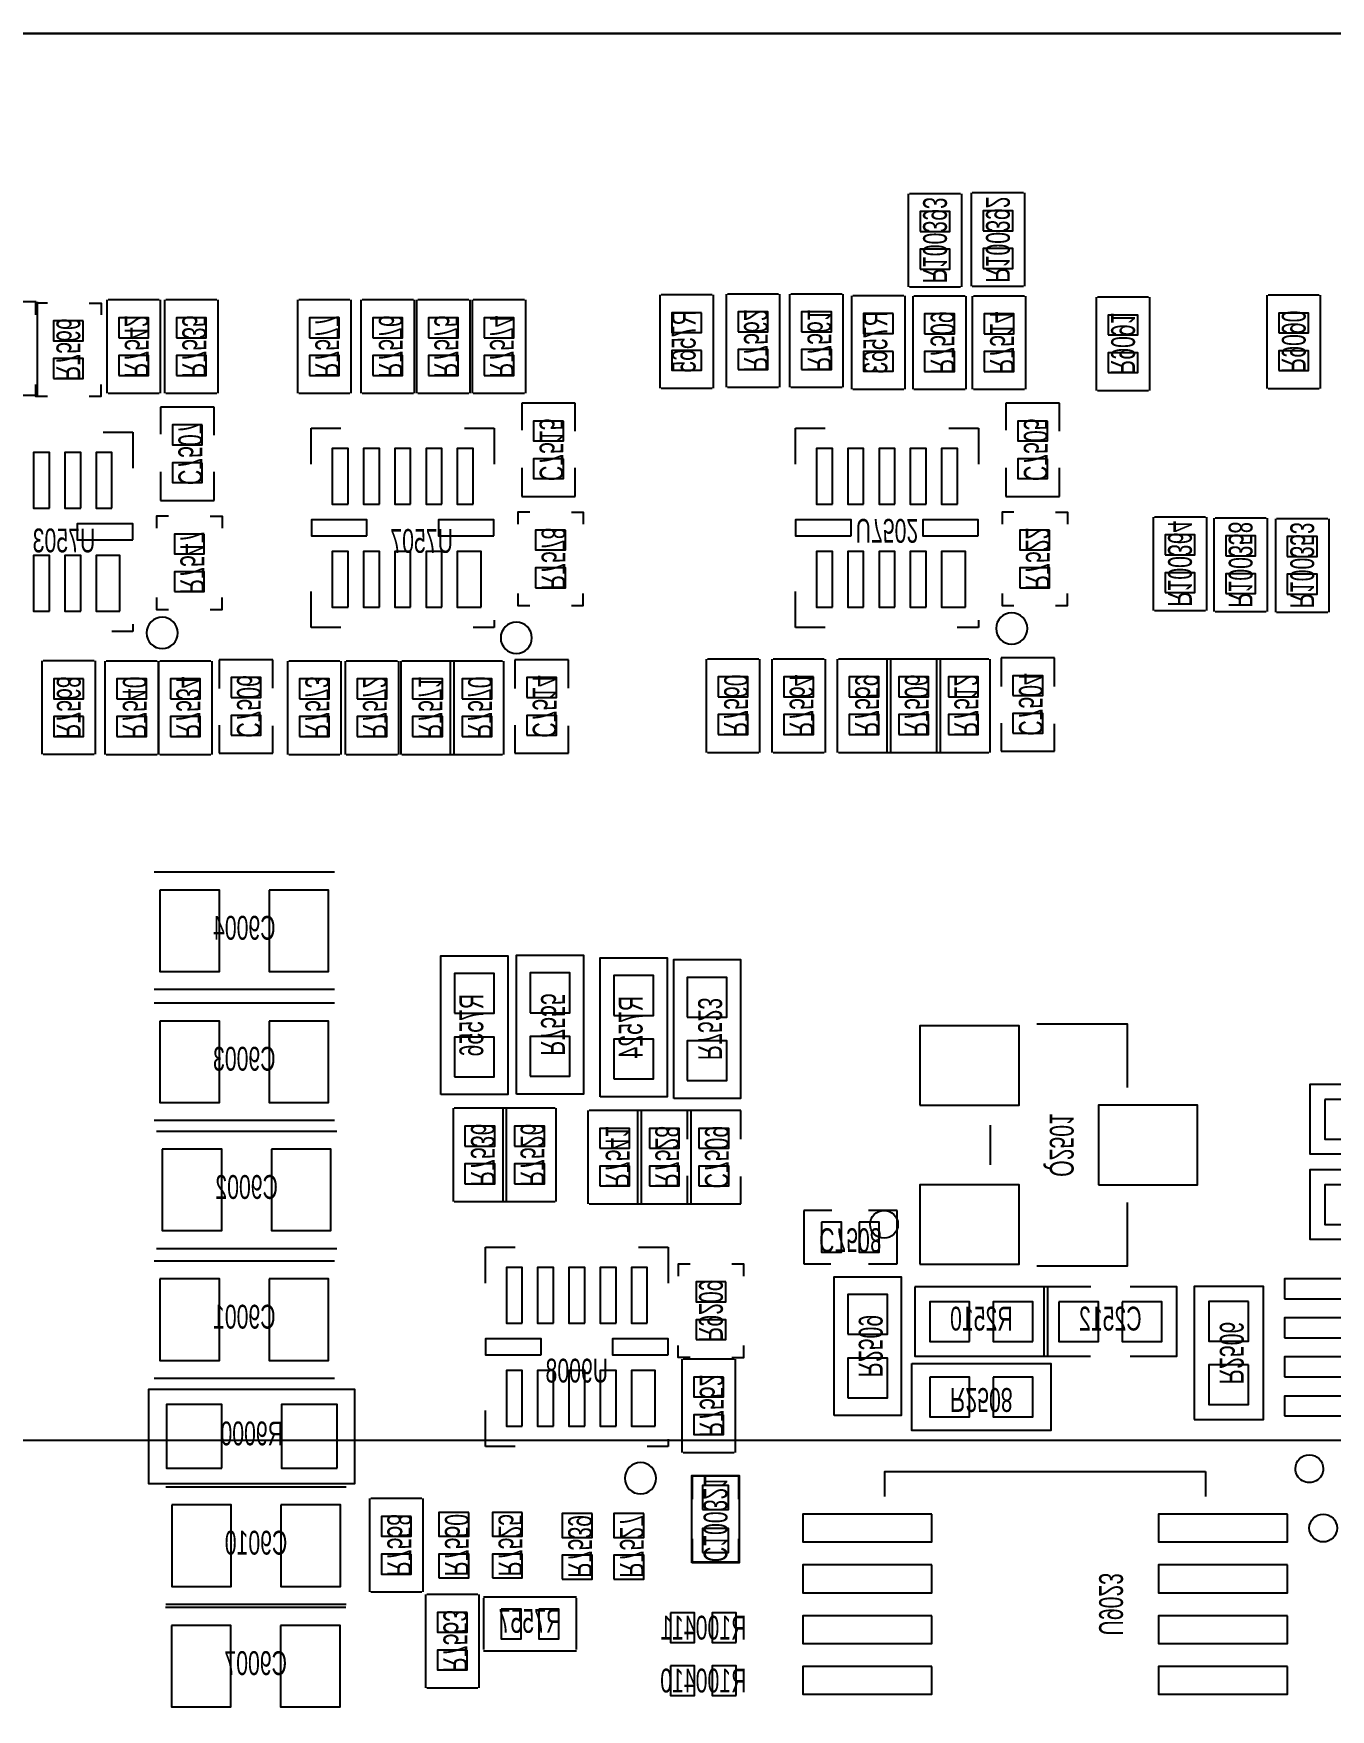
# Model space of a CAD drawing. Extents: x -3 to 113, y -19 to 74.
# Drawn here: x 23.48 to 40.08, y 48.09 to 69.54 of the extents above; entities that cross this region are included whole.
import ezdxf
from ezdxf.enums import TextEntityAlignment as Align

# ---------------------------------------------------------------- set-up
doc = ezdxf.new("R2010")
doc.units = 0
for name, color, linetype in [('BG_OUTLINE', 7, 'CONTINUOUS'), ('PG_ASSEMBLY_BOTTOM', 254, 'CONTINUOUS'), ('PG_SILKSCREEN_BOTTOM', 254, 'CONTINUOUS'), ('PIN_BOTTOM', 12, 'CONTINUOUS'), ('RD_ASSEMBLY_BOTTOM', 40, 'CONTINUOUS'), ('RD_SILKSCREEN_BOTTOM', 254, 'CONTINUOUS')]:
    doc.layers.add(name, color=color, linetype=linetype)

msp = doc.modelspace()

# ---------------------------------------------------------------- linework, layer by layer
at = {"layer": 'BG_OUTLINE'}
msp.add_lwpolyline([(-2.54, 28.507944), (-2.54, 67.507866, -0.414214), (-0.508, 69.539866), (110.555786, 69.539866, -0.414214), (112.587786, 67.507866), (112.587786, -11.684, -0.414214), (110.555786, -13.716), (-0.508, -13.716, -0.414214), (-2.54, -11.684), (-2.54, 28.507944)], format="xyb", dxfattribs=at)
msp.add_lwpolyline([(102.427786, 69.539866), (-0.508, 69.539866)], dxfattribs=at)
at = {"layer": 'PG_ASSEMBLY_BOTTOM'}
for points in [[(34.676842, 67.489578), (34.676842, 66.295778)], [(35.347148, 67.489578), (34.692336, 67.489578)], [(35.362642, 66.295778), (35.362642, 67.489578)], [(35.481768, 67.498468), (35.481768, 66.304668)], [(36.152074, 67.498468), (35.497262, 67.498468)], [(36.167568, 66.304668), (36.167568, 67.498468)], [(34.692336, 66.295778), (35.347148, 66.295778)], [(35.497262, 66.304668), (36.152074, 66.304668)], [(23.517606, 66.1035), (22.862794, 66.1035)], [(23.661624, 66.090038), (23.509224, 66.090038), (23.509224, 65.937638)], [(23.5331, 64.9097), (23.5331, 66.1035)], [(24.195024, 66.090038), (24.347424, 66.090038), (24.347424, 65.937638)], [(24.4221, 66.1289), (24.4221, 64.9351)], [(25.092406, 66.1289), (24.437594, 66.1289)], [(25.1079, 64.9351), (25.1079, 66.1289)], [(25.1587, 66.1289), (25.1587, 64.9351)], [(25.829006, 66.1289), (25.174194, 66.1289)], [(25.8445, 64.9351), (25.8445, 66.1289)], [(26.8605, 66.1289), (26.8605, 64.9351)], [(27.530806, 66.1289), (26.875994, 66.1289)], [(27.5463, 64.9351), (27.5463, 66.1289)], [(27.6733, 66.1289), (27.6733, 64.9351)], [(28.343606, 66.1289), (27.688794, 66.1289)], [(28.3591, 64.9351), (28.3591, 66.1289)], [(28.3845, 66.1289), (28.3845, 64.9351)], [(29.054806, 66.1289), (28.399994, 66.1289)], [(29.0703, 64.9351), (29.0703, 66.1289)], [(29.0957, 66.1289), (29.0957, 64.9351)], [(29.766006, 66.1289), (29.111194, 66.1289)], [(29.7815, 64.9351), (29.7815, 66.1289)], [(31.49854, 66.19494), (31.49854, 65.00114)], [(32.168846, 66.19494), (31.514034, 66.19494)], [(32.18434, 65.00114), (32.18434, 66.19494)], [(32.3469, 66.2051), (32.3469, 65.0113)], [(33.017206, 66.2051), (32.362394, 66.2051)], [(33.0327, 65.0113), (33.0327, 66.2051)], [(33.1597, 66.2051), (33.1597, 65.0113)], [(33.830006, 66.2051), (33.175194, 66.2051)], [(33.8455, 65.0113), (33.8455, 66.2051)], [(33.95218, 66.18224), (33.95218, 64.98844)], [(34.622486, 66.18224), (33.967674, 66.18224)], [(34.63798, 64.98844), (34.63798, 66.18224)], [(34.7345, 66.1797), (34.7345, 64.9859)], [(35.404806, 66.1797), (34.749994, 66.1797)], [(35.4203, 64.9859), (35.4203, 66.1797)], [(35.4965, 66.1797), (35.4965, 64.9859)], [(36.166806, 66.1797), (35.511994, 66.1797)], [(36.1823, 64.9859), (36.1823, 66.1797)], [(37.083746, 66.164968), (37.083746, 64.971168)], [(37.754052, 66.164968), (37.09924, 66.164968)], [(37.769546, 64.971168), (37.769546, 66.164968)], [(39.268146, 66.190368), (39.268146, 64.996568)], [(39.938452, 66.190368), (39.28364, 66.190368)], [(39.953946, 64.996568), (39.953946, 66.190368)], [(23.509224, 65.048638), (23.509224, 64.896238), (23.661624, 64.896238)], [(24.195024, 64.896238), (24.347424, 64.896238), (24.347424, 65.048638)], [(32.362394, 65.0113), (33.017206, 65.0113)], [(33.175194, 65.0113), (33.830006, 65.0113)], [(22.862794, 64.9097), (23.517606, 64.9097)], [(24.437594, 64.9351), (25.092406, 64.9351)], [(25.174194, 64.9351), (25.829006, 64.9351)], [(26.875994, 64.9351), (27.530806, 64.9351)], [(27.688794, 64.9351), (28.343606, 64.9351)], [(28.399994, 64.9351), (29.054806, 64.9351)], [(29.111194, 64.9351), (29.766006, 64.9351)], [(30.4165, 64.8081), (29.7307, 64.8081)], [(29.7307, 64.8081), (29.7307, 64.460628)], [(30.4165, 64.44996), (30.4165, 64.8081)], [(31.514034, 65.00114), (32.168846, 65.00114)], [(33.967674, 64.98844), (34.622486, 64.98844)], [(34.749994, 64.9859), (35.404806, 64.9859)], [(35.511994, 64.9859), (36.166806, 64.9859)], [(36.6141, 64.8081), (35.9283, 64.8081)], [(35.9283, 64.8081), (35.9283, 64.460628)], [(36.6141, 64.44996), (36.6141, 64.8081)], [(37.09924, 64.971168), (37.754052, 64.971168)], [(39.28364, 64.996568), (39.938452, 64.996568)], [(25.7937, 64.7573), (25.1079, 64.7573)], [(25.1079, 64.7573), (25.1079, 64.409828)], [(25.7937, 64.39916), (25.7937, 64.7573)], [(29.7307, 63.979552), (29.7307, 63.6143)], [(30.4165, 63.6143), (30.4165, 63.980822)], [(35.9283, 63.979552), (35.9283, 63.6143)], [(36.6141, 63.6143), (36.6141, 63.980822)], [(25.1079, 63.928752), (25.1079, 63.5635)], [(25.7937, 63.5635), (25.7937, 63.930022)], [(25.1079, 63.5635), (25.7937, 63.5635)], [(29.7307, 63.6143), (30.4165, 63.6143)], [(35.9283, 63.6143), (36.6141, 63.6143)], [(25.2095, 63.3603), (25.0571, 63.3603), (25.0571, 63.2079)], [(25.7429, 63.3603), (25.8953, 63.3603), (25.8953, 63.2079)], [(29.8323, 63.4111), (29.6799, 63.4111), (29.6799, 63.2587)], [(30.3657, 63.4111), (30.5181, 63.4111), (30.5181, 63.2587)], [(36.0299, 63.4111), (35.8775, 63.4111), (35.8775, 63.2587)], [(36.5633, 63.4111), (36.7157, 63.4111), (36.7157, 63.2587)], [(37.811964, 63.34887), (37.811964, 62.15507)], [(38.48227, 63.34887), (37.827458, 63.34887)], [(38.497764, 62.15507), (38.497764, 63.34887)], [(38.587934, 63.336424), (38.587934, 62.142624)], [(39.25824, 63.336424), (38.603428, 63.336424)], [(39.273734, 62.142624), (39.273734, 63.336424)], [(39.376604, 63.328042), (39.376604, 62.134242)], [(40.04691, 63.328042), (39.392098, 63.328042)], [(40.062404, 62.134242), (40.062404, 63.328042)], [(25.0571, 62.3189), (25.0571, 62.1665), (25.2095, 62.1665)], [(25.7429, 62.1665), (25.8953, 62.1665), (25.8953, 62.3189)], [(29.6799, 62.3697), (29.6799, 62.2173), (29.8323, 62.2173)], [(30.3657, 62.2173), (30.5181, 62.2173), (30.5181, 62.3697)], [(35.8775, 62.3697), (35.8775, 62.2173), (36.0299, 62.2173)], [(36.5633, 62.2173), (36.7157, 62.2173), (36.7157, 62.3697)], [(37.827458, 62.15507), (38.48227, 62.15507)], [(38.603428, 62.142624), (39.25824, 62.142624)], [(39.392098, 62.134242), (40.04691, 62.134242)], [(23.59025, 61.507624), (23.59025, 60.313824)], [(24.260556, 61.507624), (23.605744, 61.507624)], [(24.27605, 60.313824), (24.27605, 61.507624)], [(24.3967, 61.5061), (24.3967, 60.3123)], [(25.067006, 61.5061), (24.412194, 61.5061)], [(25.0825, 60.3123), (25.0825, 61.5061)], [(25.0825, 61.5061), (25.0825, 60.3123)], [(25.752806, 61.5061), (25.097994, 61.5061)], [(25.7683, 60.3123), (25.7683, 61.5061)], [(26.543508, 61.52261), (25.857708, 61.52261)], [(25.857708, 61.52261), (25.857708, 61.156088)], [(26.543508, 61.157358), (26.543508, 61.52261)], [(26.7335, 61.5061), (26.7335, 60.3123)], [(27.403806, 61.5061), (26.748994, 61.5061)], [(27.4193, 60.3123), (27.4193, 61.5061)], [(27.4701, 61.5061), (27.4701, 60.3123)], [(28.140406, 61.5061), (27.485594, 61.5061)], [(28.1559, 60.3123), (28.1559, 61.5061)], [(28.1813, 61.5061), (28.1813, 60.3123)], [(28.851606, 61.5061), (28.196794, 61.5061)], [(28.8163, 61.5061), (28.8163, 60.3123)], [(29.486606, 61.5061), (28.831794, 61.5061)], [(28.8671, 60.3123), (28.8671, 61.5061)], [(29.5021, 60.3123), (29.5021, 61.5061)], [(30.328108, 61.52261), (29.642308, 61.52261)], [(29.642308, 61.52261), (29.642308, 61.156088)], [(30.328108, 61.157358), (30.328108, 61.52261)], [(32.0929, 61.5315), (32.0929, 60.3377)], [(32.763206, 61.5315), (32.108394, 61.5315)], [(32.7787, 60.3377), (32.7787, 61.5315)], [(32.9311, 61.5315), (32.9311, 60.3377)], [(33.601406, 61.5315), (32.946594, 61.5315)], [(33.6169, 60.3377), (33.6169, 61.5315)], [(33.7693, 61.5315), (33.7693, 60.3377)], [(34.439606, 61.5315), (33.784794, 61.5315)], [(34.4043, 61.5315), (34.4043, 60.3377)], [(35.074606, 61.5315), (34.419794, 61.5315)], [(34.4551, 60.3377), (34.4551, 61.5315)], [(35.0393, 61.5315), (35.0393, 60.3377)], [(35.709606, 61.5315), (35.054794, 61.5315)], [(35.0901, 60.3377), (35.0901, 61.5315)], [(35.7251, 60.3377), (35.7251, 61.5315)], [(36.551108, 61.54801), (35.865308, 61.54801)], [(35.865308, 61.54801), (35.865308, 61.181488)], [(36.551108, 61.182758), (36.551108, 61.54801)], [(25.857708, 60.68695), (25.857708, 60.32881)], [(26.543508, 60.32881), (26.543508, 60.676282)], [(29.642308, 60.68695), (29.642308, 60.32881)], [(30.328108, 60.32881), (30.328108, 60.676282)], [(35.865308, 60.71235), (35.865308, 60.35421)], [(36.551108, 60.35421), (36.551108, 60.701682)], [(23.605744, 60.313824), (24.260556, 60.313824)], [(24.412194, 60.3123), (25.067006, 60.3123)], [(25.097994, 60.3123), (25.752806, 60.3123)], [(25.857708, 60.32881), (26.543508, 60.32881)], [(26.748994, 60.3123), (27.403806, 60.3123)], [(27.485594, 60.3123), (28.140406, 60.3123)], [(28.196794, 60.3123), (28.851606, 60.3123)], [(28.831794, 60.3123), (29.486606, 60.3123)], [(29.642308, 60.32881), (30.328108, 60.32881)], [(32.108394, 60.3377), (32.763206, 60.3377)], [(32.946594, 60.3377), (33.601406, 60.3377)], [(33.784794, 60.3377), (34.439606, 60.3377)], [(34.419794, 60.3377), (35.074606, 60.3377)], [(35.054794, 60.3377), (35.709606, 60.3377)], [(35.865308, 60.35421), (36.551108, 60.35421)], [(25.026366, 58.80735), (27.333702, 58.80735)], [(28.696158, 55.956708), (28.696158, 57.734708), (29.551122, 57.734708), (29.551122, 55.956708), (28.696158, 55.956708)], [(29.664914, 55.96382), (29.664914, 57.74182), (30.519878, 57.74182), (30.519878, 55.96382), (29.664914, 55.96382)], [(30.735524, 55.929784), (30.735524, 57.707784), (31.590488, 57.707784), (31.590488, 55.929784), (30.735524, 55.929784)], [(31.675832, 55.90794), (31.675832, 57.68594), (32.530796, 57.68594), (32.530796, 55.90794), (31.675832, 55.90794)], [(27.333702, 57.300114), (25.026366, 57.300114)], [(25.026366, 57.13095), (27.333702, 57.13095)], [(41.520872, 55.196994), (41.520872, 56.085994), (39.819072, 56.085994), (39.819072, 55.196994), (41.520872, 55.196994)], [(27.333702, 55.623714), (25.026366, 55.623714)], [(28.852114, 55.78094), (28.852114, 54.58714)], [(29.52242, 55.78094), (28.867608, 55.78094)], [(29.487114, 55.78094), (29.487114, 54.58714)], [(30.15742, 55.78094), (29.502608, 55.78094)], [(29.537914, 54.58714), (29.537914, 55.78094)], [(30.172914, 54.58714), (30.172914, 55.78094)], [(30.577028, 55.752492), (30.577028, 54.558692)], [(31.247334, 55.752492), (30.592522, 55.752492)], [(31.212028, 55.752492), (31.212028, 54.558692)], [(31.882334, 55.752492), (31.227522, 55.752492)], [(31.262828, 54.558692), (31.262828, 55.752492)], [(32.532828, 55.752492), (31.847028, 55.752492)], [(31.847028, 55.752492), (31.847028, 55.38597)], [(31.897828, 54.558692), (31.897828, 55.752492)], [(32.532828, 55.38724), (32.532828, 55.752492)], [(25.056338, 55.489348), (27.363674, 55.489348)], [(40.415972, 54.993794), (39.819072, 54.993794), (39.819072, 54.104794), (40.415972, 54.104794)], [(31.847028, 54.916832), (31.847028, 54.558692)], [(32.532828, 54.558692), (32.532828, 54.906164)], [(28.867608, 54.58714), (29.52242, 54.58714)], [(29.502608, 54.58714), (30.15742, 54.58714)], [(30.592522, 54.558692), (31.247334, 54.558692)], [(31.227522, 54.558692), (31.882334, 54.558692)], [(31.847028, 54.558692), (32.532828, 54.558692)], [(33.339786, 54.47411), (33.339786, 53.78831)], [(33.697926, 54.47411), (33.339786, 54.47411)], [(34.533586, 54.47411), (34.167064, 54.47411)], [(34.533586, 53.78831), (34.533586, 54.47411)], [(27.363674, 53.982112), (25.056338, 53.982112)], [(25.026366, 53.82895), (27.333702, 53.82895)], [(31.885382, 53.786278), (31.732982, 53.786278), (31.732982, 53.633878)], [(32.571182, 53.633878), (32.571182, 53.786278), (32.418782, 53.786278)], [(33.339786, 53.78831), (33.687258, 53.78831)], [(34.168334, 53.78831), (34.533586, 53.78831)], [(33.7312, 51.847242), (33.7312, 53.625242), (34.586164, 53.625242), (34.586164, 51.847242), (33.7312, 51.847242)], [(34.761932, 53.495194), (34.761932, 52.606194), (36.463732, 52.606194), (36.463732, 53.495194), (34.761932, 53.495194)], [(37.013642, 53.495194), (36.412932, 53.495194), (36.412932, 52.606194), (37.009832, 52.606194)], [(37.517832, 52.606194), (38.114732, 52.606194), (38.114732, 53.495194), (37.517832, 53.495194)], [(38.334696, 51.797712), (39.223696, 51.797712), (39.223696, 53.499512), (38.334696, 53.499512), (38.334696, 51.797712)], [(31.885382, 52.592478), (31.732982, 52.592478), (31.732982, 52.744878)], [(31.78048, 52.569618), (31.78048, 51.375818)], [(32.450786, 52.569618), (31.795974, 52.569618)], [(32.418782, 52.592478), (32.571182, 52.592478), (32.571182, 52.744878)], [(32.46628, 51.375818), (32.46628, 52.569618)], [(34.723832, 52.512976), (36.501832, 52.512976), (36.501832, 51.658012), (34.723832, 51.658012), (34.723832, 52.512976)], [(27.252676, 52.183284), (24.954484, 52.183284), (24.954484, 50.978816), (27.596084, 50.978816), (27.596084, 52.183284), (27.252676, 52.183284)], [(27.333702, 52.321714), (25.026366, 52.321714)], [(31.795974, 51.375818), (32.450786, 51.375818)], [(25.176734, 50.93589), (27.48407, 50.93589)], [(27.78252, 50.78476), (27.78252, 49.59096)], [(28.452826, 50.78476), (27.798014, 50.78476)], [(28.46832, 49.59096), (28.46832, 50.78476)], [(27.798014, 49.59096), (28.452826, 49.59096)], [(25.172162, 49.39411), (27.479498, 49.39411)], [(27.48407, 49.428654), (25.176734, 49.428654)], [(28.499816, 49.556162), (28.499816, 48.362362)], [(29.170122, 49.556162), (28.51531, 49.556162)], [(29.185616, 48.362362), (29.185616, 49.556162)], [(30.433264, 49.523904), (29.239464, 49.523904)], [(29.239464, 49.50841), (29.239464, 48.853598)], [(30.433264, 48.853598), (30.433264, 49.50841)], [(29.239464, 48.838104), (30.433264, 48.838104)], [(28.51531, 48.362362), (29.170122, 48.362362)]]:
    msp.add_lwpolyline(points, dxfattribs=at)
msp.add_lwpolyline([(31.905956, 49.96434), (31.905956, 51.08194), (32.515556, 51.08194), (32.515556, 49.96434)], close=True, dxfattribs=at)
at = {"layer": 'PG_SILKSCREEN_BOTTOM'}
for points in [[(24.374348, 64.434974), (24.754332, 64.434974)], [(24.754332, 64.434974), (24.754332, 63.97498)], [(27.037284, 64.485774), (27.417268, 64.485774)], [(27.037284, 64.02578), (27.037284, 64.485774)], [(28.997148, 64.485774), (29.377132, 64.485774)], [(29.377132, 64.485774), (29.377132, 64.02578)], [(33.234884, 64.485774), (33.614868, 64.485774)], [(33.234884, 64.02578), (33.234884, 64.485774)], [(35.194748, 64.485774), (35.574732, 64.485774)], [(35.574732, 64.485774), (35.574732, 64.02578)], [(27.037284, 61.937646), (27.037284, 62.39764)], [(33.234884, 61.937646), (33.234884, 62.39764)], [(29.377132, 62.030356), (29.377132, 61.937646)], [(35.574732, 62.030356), (35.574732, 61.937646)], [(24.754332, 61.886846), (24.48433, 61.886846)], [(24.754332, 61.979556), (24.754332, 61.886846)], [(27.417268, 61.937646), (27.037284, 61.937646)], [(29.377132, 61.937646), (29.10713, 61.937646)], [(33.614868, 61.937646), (33.234884, 61.937646)], [(35.574732, 61.937646), (35.30473, 61.937646)], [(36.324032, 56.861202), (37.478462, 56.861202), (37.478462, 56.047894)], [(35.728402, 55.057294), (35.728402, 55.565294)], [(37.478462, 54.574694), (37.478462, 53.761386), (36.324032, 53.761386)], [(29.26588, 54.001416), (29.645864, 54.001416)], [(29.26588, 53.541422), (29.26588, 54.001416)], [(31.225744, 54.001416), (31.605728, 54.001416)], [(31.605728, 54.001416), (31.605728, 53.541422)], [(29.26588, 51.453288), (29.26588, 51.913282)], [(19.097498, 41.984168), (19.097498, 51.53406), (105.127298, 51.53406), (105.127298, 27.96286), (105.076498, 27.96286)], [(31.605728, 51.545998), (31.605728, 51.453288)], [(29.645864, 51.453288), (29.26588, 51.453288)], [(31.605728, 51.453288), (31.335726, 51.453288)], [(32.51073, 50.77714), (32.51073, 51.07305), (31.910782, 51.07305), (31.910782, 50.77714)], [(34.379662, 50.813716), (34.379662, 51.132232), (38.47973, 51.132232)], [(38.47973, 51.132232), (38.47973, 50.813716)], [(31.910782, 50.26914), (31.910782, 49.97323), (32.51073, 49.97323)], [(32.51073, 49.97323), (32.51073, 50.26914)]]:
    msp.add_lwpolyline(points, dxfattribs=at)
for points in [[(25.329896, 61.866272, 1), (24.929592, 61.866272, 1), (25.329896, 61.866272)], [(36.201858, 61.923676, 1), (35.801554, 61.923676, 1), (36.201858, 61.923676)], [(29.86151, 61.803026, 1), (29.461206, 61.803026, 1), (29.86151, 61.803026)], [(34.546032, 54.295294, -1), (34.190432, 54.295294, -1), (34.546032, 54.295294)], [(39.988744, 51.167792, -1.000214), (39.633144, 51.167792, -0.999786), (39.988744, 51.167792)], [(31.45155, 51.044856, 1), (31.051246, 51.044856, 1), (31.45155, 51.044856)], [(40.165782, 50.407316, -1), (39.810182, 50.407316, -1), (40.165782, 50.407316)]]:
    msp.add_lwpolyline(points, format="xyb", dxfattribs=at)
at = {"layer": 'PIN_BOTTOM'}
for points in [[(34.829242, 67.006978), (35.210242, 67.006978), (35.210242, 67.260978), (34.829242, 67.260978)], [(35.634168, 67.015868), (36.015168, 67.015868), (36.015168, 67.269868), (35.634168, 67.269868)], [(34.829242, 66.524378), (35.210242, 66.524378), (35.210242, 66.778378), (34.829242, 66.778378)], [(35.634168, 66.533268), (36.015168, 66.533268), (36.015168, 66.787268), (35.634168, 66.787268)], [(24.5745, 65.6463), (24.9555, 65.6463), (24.9555, 65.9003), (24.5745, 65.9003)], [(25.3111, 65.6463), (25.6921, 65.6463), (25.6921, 65.9003), (25.3111, 65.9003)], [(27.0129, 65.6463), (27.3939, 65.6463), (27.3939, 65.9003), (27.0129, 65.9003)], [(27.8257, 65.6463), (28.2067, 65.6463), (28.2067, 65.9003), (27.8257, 65.9003)], [(28.5369, 65.6463), (28.9179, 65.6463), (28.9179, 65.9003), (28.5369, 65.9003)], [(29.2481, 65.6463), (29.6291, 65.6463), (29.6291, 65.9003), (29.2481, 65.9003)], [(32.03194, 65.96634), (31.65094, 65.96634), (31.65094, 65.71234), (32.03194, 65.71234)], [(32.4993, 65.7225), (32.8803, 65.7225), (32.8803, 65.9765), (32.4993, 65.9765)], [(33.3121, 65.7225), (33.6931, 65.7225), (33.6931, 65.9765), (33.3121, 65.9765)], [(34.48558, 65.95364), (34.10458, 65.95364), (34.10458, 65.69964), (34.48558, 65.69964)], [(34.8869, 65.6971), (35.2679, 65.6971), (35.2679, 65.9511), (34.8869, 65.9511)], [(35.6489, 65.6971), (36.0299, 65.6971), (36.0299, 65.9511), (35.6489, 65.9511)], [(37.236146, 65.682368), (37.617146, 65.682368), (37.617146, 65.936368), (37.236146, 65.936368)], [(39.420546, 65.707768), (39.801546, 65.707768), (39.801546, 65.961768), (39.420546, 65.961768)], [(24.118824, 65.861438), (23.737824, 65.861438), (23.737824, 65.607438), (24.118824, 65.607438)], [(32.03194, 65.48374), (31.65094, 65.48374), (31.65094, 65.22974), (32.03194, 65.22974)], [(32.4993, 65.2399), (32.8803, 65.2399), (32.8803, 65.4939), (32.4993, 65.4939)], [(33.3121, 65.2399), (33.6931, 65.2399), (33.6931, 65.4939), (33.3121, 65.4939)], [(34.48558, 65.47104), (34.10458, 65.47104), (34.10458, 65.21704), (34.48558, 65.21704)], [(34.8869, 65.2145), (35.2679, 65.2145), (35.2679, 65.4685), (34.8869, 65.4685)], [(35.6489, 65.2145), (36.0299, 65.2145), (36.0299, 65.4685), (35.6489, 65.4685)], [(37.236146, 65.199768), (37.617146, 65.199768), (37.617146, 65.453768), (37.236146, 65.453768)], [(39.420546, 65.225168), (39.801546, 65.225168), (39.801546, 65.479168), (39.420546, 65.479168)], [(23.737824, 65.124838), (24.118824, 65.124838), (24.118824, 65.378838), (23.737824, 65.378838)], [(24.5745, 65.1637), (24.9555, 65.1637), (24.9555, 65.4177), (24.5745, 65.4177)], [(25.3111, 65.1637), (25.6921, 65.1637), (25.6921, 65.4177), (25.3111, 65.4177)], [(27.0129, 65.1637), (27.3939, 65.1637), (27.3939, 65.4177), (27.0129, 65.4177)], [(27.8257, 65.1637), (28.2067, 65.1637), (28.2067, 65.4177), (27.8257, 65.4177)], [(28.5369, 65.1637), (28.9179, 65.1637), (28.9179, 65.4177), (28.5369, 65.4177)], [(29.2481, 65.1637), (29.6291, 65.1637), (29.6291, 65.4177), (29.2481, 65.4177)], [(30.2641, 64.5795), (29.8831, 64.5795), (29.8831, 64.3255), (30.2641, 64.3255)], [(36.4617, 64.5795), (36.0807, 64.5795), (36.0807, 64.3255), (36.4617, 64.3255)], [(25.6413, 64.5287), (25.2603, 64.5287), (25.2603, 64.2747), (25.6413, 64.2747)], [(23.686008, 63.46571), (23.686008, 64.17691), (23.482808, 64.17691), (23.482808, 63.46571)], [(24.086058, 63.46571), (24.086058, 64.17691), (23.882858, 64.17691), (23.882858, 63.46571)], [(24.486108, 63.46571), (24.486108, 64.17691), (24.282908, 64.17691), (24.282908, 63.46571)], [(27.508708, 63.51651), (27.508708, 64.22771), (27.305508, 64.22771), (27.305508, 63.51651)], [(27.908758, 63.51651), (27.908758, 64.22771), (27.705558, 64.22771), (27.705558, 63.51651)], [(28.308808, 63.51651), (28.308808, 64.22771), (28.105608, 64.22771), (28.105608, 63.51651)], [(28.708858, 63.51651), (28.708858, 64.22771), (28.505658, 64.22771), (28.505658, 63.51651)], [(29.108908, 63.51651), (29.108908, 64.22771), (28.905708, 64.22771), (28.905708, 63.51651)], [(33.706308, 63.51651), (33.706308, 64.22771), (33.503108, 64.22771), (33.503108, 63.51651)], [(34.106358, 63.51651), (34.106358, 64.22771), (33.903158, 64.22771), (33.903158, 63.51651)], [(34.506408, 63.51651), (34.506408, 64.22771), (34.303208, 64.22771), (34.303208, 63.51651)], [(34.906458, 63.51651), (34.906458, 64.22771), (34.703258, 64.22771), (34.703258, 63.51651)], [(35.306508, 63.51651), (35.306508, 64.22771), (35.103308, 64.22771), (35.103308, 63.51651)], [(25.6413, 64.0461), (25.2603, 64.0461), (25.2603, 63.7921), (25.6413, 63.7921)], [(30.2641, 64.0969), (29.8831, 64.0969), (29.8831, 63.8429), (30.2641, 63.8429)], [(36.4617, 64.0969), (36.0807, 64.0969), (36.0807, 63.8429), (36.4617, 63.8429)], [(27.750008, 63.11011), (27.750008, 63.31331), (27.038808, 63.31331), (27.038808, 63.11011)], [(29.375608, 63.11011), (29.375608, 63.31331), (28.664408, 63.31331), (28.664408, 63.11011)], [(33.947608, 63.11011), (33.947608, 63.31331), (33.236408, 63.31331), (33.236408, 63.11011)], [(35.573208, 63.11011), (35.573208, 63.31331), (34.862008, 63.31331), (34.862008, 63.11011)], [(24.752808, 63.05931), (24.752808, 63.26251), (24.041608, 63.26251), (24.041608, 63.05931)], [(25.6667, 63.1317), (25.2857, 63.1317), (25.2857, 62.8777), (25.6667, 62.8777)], [(30.2895, 63.1825), (29.9085, 63.1825), (29.9085, 62.9285), (30.2895, 62.9285)], [(36.4871, 63.1825), (36.1061, 63.1825), (36.1061, 62.9285), (36.4871, 62.9285)], [(37.964364, 62.86627), (38.345364, 62.86627), (38.345364, 63.12027), (37.964364, 63.12027)], [(38.740334, 62.853824), (39.121334, 62.853824), (39.121334, 63.107824), (38.740334, 63.107824)], [(39.529004, 62.845442), (39.910004, 62.845442), (39.910004, 63.099442), (39.529004, 63.099442)], [(27.508708, 62.19571), (27.508708, 62.90691), (27.305508, 62.90691), (27.305508, 62.19571)], [(27.908758, 62.19571), (27.908758, 62.90691), (27.705558, 62.90691), (27.705558, 62.19571)], [(28.308808, 62.19571), (28.308808, 62.90691), (28.105608, 62.90691), (28.105608, 62.19571)], [(28.708858, 62.19571), (28.708858, 62.90691), (28.505658, 62.90691), (28.505658, 62.19571)], [(29.210508, 62.19571), (29.210508, 62.90691), (28.905708, 62.90691), (28.905708, 62.19571)], [(33.706308, 62.19571), (33.706308, 62.90691), (33.503108, 62.90691), (33.503108, 62.19571)], [(34.106358, 62.19571), (34.106358, 62.90691), (33.903158, 62.90691), (33.903158, 62.19571)], [(34.506408, 62.19571), (34.506408, 62.90691), (34.303208, 62.90691), (34.303208, 62.19571)], [(34.906458, 62.19571), (34.906458, 62.90691), (34.703258, 62.90691), (34.703258, 62.19571)], [(35.408108, 62.19571), (35.408108, 62.90691), (35.103308, 62.90691), (35.103308, 62.19571)], [(23.686008, 62.14491), (23.686008, 62.85611), (23.482808, 62.85611), (23.482808, 62.14491)], [(24.086058, 62.14491), (24.086058, 62.85611), (23.882858, 62.85611), (23.882858, 62.14491)], [(24.587708, 62.14491), (24.587708, 62.85611), (24.282908, 62.85611), (24.282908, 62.14491)], [(25.2857, 62.3951), (25.6667, 62.3951), (25.6667, 62.6491), (25.2857, 62.6491)], [(29.9085, 62.4459), (30.2895, 62.4459), (30.2895, 62.6999), (29.9085, 62.6999)], [(36.1061, 62.4459), (36.4871, 62.4459), (36.4871, 62.6999), (36.1061, 62.6999)], [(37.964364, 62.38367), (38.345364, 62.38367), (38.345364, 62.63767), (37.964364, 62.63767)], [(38.740334, 62.371224), (39.121334, 62.371224), (39.121334, 62.625224), (38.740334, 62.625224)], [(39.529004, 62.362842), (39.910004, 62.362842), (39.910004, 62.616842), (39.529004, 62.616842)], [(24.12365, 61.279024), (23.74265, 61.279024), (23.74265, 61.025024), (24.12365, 61.025024)], [(24.5491, 61.0235), (24.9301, 61.0235), (24.9301, 61.2775), (24.5491, 61.2775)], [(25.2349, 61.0235), (25.6159, 61.0235), (25.6159, 61.2775), (25.2349, 61.2775)], [(26.010108, 61.04001), (26.391108, 61.04001), (26.391108, 61.29401), (26.010108, 61.29401)], [(26.8859, 61.0235), (27.2669, 61.0235), (27.2669, 61.2775), (26.8859, 61.2775)], [(27.6225, 61.0235), (28.0035, 61.0235), (28.0035, 61.2775), (27.6225, 61.2775)], [(28.3337, 61.0235), (28.7147, 61.0235), (28.7147, 61.2775), (28.3337, 61.2775)], [(28.9687, 61.0235), (29.3497, 61.0235), (29.3497, 61.2775), (28.9687, 61.2775)], [(29.794708, 61.04001), (30.175708, 61.04001), (30.175708, 61.29401), (29.794708, 61.29401)], [(32.2453, 61.0489), (32.6263, 61.0489), (32.6263, 61.3029), (32.2453, 61.3029)], [(33.4645, 61.3029), (33.0835, 61.3029), (33.0835, 61.0489), (33.4645, 61.0489)], [(33.9217, 61.0489), (34.3027, 61.0489), (34.3027, 61.3029), (33.9217, 61.3029)], [(34.5567, 61.0489), (34.9377, 61.0489), (34.9377, 61.3029), (34.5567, 61.3029)], [(35.1917, 61.0489), (35.5727, 61.0489), (35.5727, 61.3029), (35.1917, 61.3029)], [(36.017708, 61.06541), (36.398708, 61.06541), (36.398708, 61.31941), (36.017708, 61.31941)], [(24.12365, 60.796424), (23.74265, 60.796424), (23.74265, 60.542424), (24.12365, 60.542424)], [(24.5491, 60.5409), (24.9301, 60.5409), (24.9301, 60.7949), (24.5491, 60.7949)], [(25.2349, 60.5409), (25.6159, 60.5409), (25.6159, 60.7949), (25.2349, 60.7949)], [(26.010108, 60.55741), (26.391108, 60.55741), (26.391108, 60.81141), (26.010108, 60.81141)], [(26.8859, 60.5409), (27.2669, 60.5409), (27.2669, 60.7949), (26.8859, 60.7949)], [(27.6225, 60.5409), (28.0035, 60.5409), (28.0035, 60.7949), (27.6225, 60.7949)], [(28.3337, 60.5409), (28.7147, 60.5409), (28.7147, 60.7949), (28.3337, 60.7949)], [(28.9687, 60.5409), (29.3497, 60.5409), (29.3497, 60.7949), (28.9687, 60.7949)], [(29.794708, 60.55741), (30.175708, 60.55741), (30.175708, 60.81141), (29.794708, 60.81141)], [(32.2453, 60.5663), (32.6263, 60.5663), (32.6263, 60.8203), (32.2453, 60.8203)], [(33.4645, 60.8203), (33.0835, 60.8203), (33.0835, 60.5663), (33.4645, 60.5663)], [(33.9217, 60.5663), (34.3027, 60.5663), (34.3027, 60.8203), (33.9217, 60.8203)], [(34.5567, 60.5663), (34.9377, 60.5663), (34.9377, 60.8203), (34.5567, 60.8203)], [(35.1917, 60.5663), (35.5727, 60.5663), (35.5727, 60.8203), (35.1917, 60.8203)], [(36.017708, 60.58281), (36.398708, 60.58281), (36.398708, 60.83681), (36.017708, 60.83681)], [(25.100534, 58.574432), (25.100534, 57.533032), (25.862534, 57.533032), (25.862534, 58.574432)], [(26.497534, 58.574432), (26.497534, 57.533032), (27.259534, 57.533032), (27.259534, 58.574432)], [(28.86964, 56.998108), (29.37764, 56.998108), (29.37764, 57.506108), (28.86964, 57.506108)], [(29.838396, 57.00522), (30.346396, 57.00522), (30.346396, 57.51322), (29.838396, 57.51322)], [(30.909006, 56.971184), (31.417006, 56.971184), (31.417006, 57.479184), (30.909006, 57.479184)], [(31.849314, 56.94934), (32.357314, 56.94934), (32.357314, 57.45734), (31.849314, 57.45734)], [(25.100534, 56.898032), (25.100534, 55.856632), (25.862534, 55.856632), (25.862534, 56.898032)], [(26.497534, 56.898032), (26.497534, 55.856632), (27.259534, 55.856632), (27.259534, 56.898032)], [(28.86964, 56.185308), (29.37764, 56.185308), (29.37764, 56.693308), (28.86964, 56.693308)], [(29.838396, 56.19242), (30.346396, 56.19242), (30.346396, 56.70042), (29.838396, 56.70042)], [(30.909006, 56.158384), (31.417006, 56.158384), (31.417006, 56.666384), (30.909006, 56.666384)], [(31.849314, 56.13654), (32.357314, 56.13654), (32.357314, 56.64454), (31.849314, 56.64454)], [(34.825432, 55.819294), (36.095432, 55.819294), (36.095432, 56.835294), (34.825432, 56.835294)], [(37.111432, 54.803294), (38.381432, 54.803294), (38.381432, 55.819294), (37.111432, 55.819294)], [(40.009572, 55.895494), (40.009572, 55.387494), (40.517572, 55.387494), (40.517572, 55.895494)], [(29.004514, 55.29834), (29.385514, 55.29834), (29.385514, 55.55234), (29.004514, 55.55234)], [(29.639514, 55.29834), (30.020514, 55.29834), (30.020514, 55.55234), (29.639514, 55.55234)], [(30.729428, 55.269892), (31.110428, 55.269892), (31.110428, 55.523892), (30.729428, 55.523892)], [(31.364428, 55.269892), (31.745428, 55.269892), (31.745428, 55.523892), (31.364428, 55.523892)], [(31.999428, 55.269892), (32.380428, 55.269892), (32.380428, 55.523892), (31.999428, 55.523892)], [(25.130506, 55.25643), (25.130506, 54.21503), (25.892506, 54.21503), (25.892506, 55.25643)], [(26.527506, 55.25643), (26.527506, 54.21503), (27.289506, 54.21503), (27.289506, 55.25643)], [(29.004514, 54.81574), (29.385514, 54.81574), (29.385514, 55.06974), (29.004514, 55.06974)], [(29.639514, 54.81574), (30.020514, 54.81574), (30.020514, 55.06974), (29.639514, 55.06974)], [(30.729428, 54.787292), (31.110428, 54.787292), (31.110428, 55.041292), (30.729428, 55.041292)], [(31.364428, 54.787292), (31.745428, 54.787292), (31.745428, 55.041292), (31.364428, 55.041292)], [(31.999428, 54.787292), (32.380428, 54.787292), (32.380428, 55.041292), (31.999428, 55.041292)], [(34.825432, 53.787294), (36.095432, 53.787294), (36.095432, 54.803294), (34.825432, 54.803294)], [(40.517572, 54.295294), (40.517572, 54.803294), (40.009572, 54.803294), (40.009572, 54.295294)], [(33.568386, 54.32171), (33.568386, 53.94071), (33.822386, 53.94071), (33.822386, 54.32171)], [(34.050986, 54.32171), (34.050986, 53.94071), (34.304986, 53.94071), (34.304986, 54.32171)], [(29.737304, 53.032152), (29.737304, 53.743352), (29.534104, 53.743352), (29.534104, 53.032152)], [(30.137354, 53.032152), (30.137354, 53.743352), (29.934154, 53.743352), (29.934154, 53.032152)], [(30.537404, 53.032152), (30.537404, 53.743352), (30.334204, 53.743352), (30.334204, 53.032152)], [(30.937454, 53.032152), (30.937454, 53.743352), (30.734254, 53.743352), (30.734254, 53.032152)], [(31.337504, 53.032152), (31.337504, 53.743352), (31.134304, 53.743352), (31.134304, 53.032152)], [(25.100534, 53.596032), (25.100534, 52.554632), (25.862534, 52.554632), (25.862534, 53.596032)], [(26.497534, 53.596032), (26.497534, 52.554632), (27.259534, 52.554632), (27.259534, 53.596032)], [(32.342582, 53.557678), (31.961582, 53.557678), (31.961582, 53.303678), (32.342582, 53.303678)], [(39.492682, 53.343556), (40.457882, 53.343556), (40.457882, 53.597556), (39.492682, 53.597556)], [(33.904682, 52.888642), (34.412682, 52.888642), (34.412682, 53.396642), (33.904682, 53.396642)], [(35.460432, 52.796694), (35.460432, 53.304694), (34.952432, 53.304694), (34.952432, 52.796694)], [(36.273232, 52.796694), (36.273232, 53.304694), (35.765232, 53.304694), (35.765232, 52.796694)], [(36.603432, 53.304694), (36.603432, 52.796694), (37.111432, 52.796694), (37.111432, 53.304694)], [(37.416232, 53.304694), (37.416232, 52.796694), (37.924232, 52.796694), (37.924232, 53.304694)], [(39.033196, 53.309012), (38.525196, 53.309012), (38.525196, 52.801012), (39.033196, 52.801012)], [(31.961582, 52.821078), (32.342582, 52.821078), (32.342582, 53.075078), (31.961582, 53.075078)], [(39.492682, 52.84343), (40.457882, 52.84343), (40.457882, 53.09743), (39.492682, 53.09743)], [(29.978604, 52.625752), (29.978604, 52.828952), (29.267404, 52.828952), (29.267404, 52.625752)], [(31.604204, 52.625752), (31.604204, 52.828952), (30.893004, 52.828952), (30.893004, 52.625752)], [(33.904682, 52.075842), (34.412682, 52.075842), (34.412682, 52.583842), (33.904682, 52.583842)], [(39.492682, 52.343558), (40.457882, 52.343558), (40.457882, 52.597558), (39.492682, 52.597558)], [(29.737304, 51.711352), (29.737304, 52.422552), (29.534104, 52.422552), (29.534104, 51.711352)], [(30.137354, 51.711352), (30.137354, 52.422552), (29.934154, 52.422552), (29.934154, 51.711352)], [(30.537404, 51.711352), (30.537404, 52.422552), (30.334204, 52.422552), (30.334204, 51.711352)], [(30.937454, 51.711352), (30.937454, 52.422552), (30.734254, 52.422552), (30.734254, 51.711352)], [(31.439104, 51.711352), (31.439104, 52.422552), (31.134304, 52.422552), (31.134304, 51.711352)], [(39.033196, 52.496212), (38.525196, 52.496212), (38.525196, 51.988212), (39.033196, 51.988212)], [(32.31388, 52.341018), (31.93288, 52.341018), (31.93288, 52.087018), (32.31388, 52.087018)], [(34.952432, 52.339494), (34.952432, 51.831494), (35.460432, 51.831494), (35.460432, 52.339494)], [(35.765232, 52.339494), (35.765232, 51.831494), (36.273232, 51.831494), (36.273232, 52.339494)], [(25.894284, 51.17465), (25.894284, 51.98745), (25.183084, 51.98745), (25.183084, 51.17465)], [(27.367484, 51.17465), (27.367484, 51.98745), (26.656284, 51.98745), (26.656284, 51.17465)], [(39.492682, 51.843432), (40.457882, 51.843432), (40.457882, 52.097432), (39.492682, 52.097432)], [(32.31388, 51.858418), (31.93288, 51.858418), (31.93288, 51.604418), (32.31388, 51.604418)], [(32.045656, 50.645822), (32.375856, 50.645822), (32.375856, 50.950622), (32.045656, 50.950622)], [(25.250902, 50.702972), (25.250902, 49.661572), (26.012902, 49.661572), (26.012902, 50.702972)], [(26.647902, 50.702972), (26.647902, 49.661572), (27.409902, 49.661572), (27.409902, 50.702972)], [(28.31592, 50.55616), (27.93492, 50.55616), (27.93492, 50.30216), (28.31592, 50.30216)], [(29.05252, 50.60696), (28.67152, 50.60696), (28.67152, 50.30216), (29.05252, 50.30216)], [(29.73832, 50.60696), (29.35732, 50.60696), (29.35732, 50.30216), (29.73832, 50.30216)], [(30.630368, 50.592736), (30.249368, 50.592736), (30.249368, 50.287936), (30.630368, 50.287936)], [(31.292546, 50.592736), (30.911546, 50.592736), (30.911546, 50.287936), (31.292546, 50.287936)], [(34.97961, 50.585116), (33.32861, 50.585116), (33.32861, 50.229516), (34.97961, 50.229516)], [(39.530782, 50.585116), (37.879782, 50.585116), (37.879782, 50.229516), (39.530782, 50.229516)], [(32.045656, 50.095658), (32.375856, 50.095658), (32.375856, 50.400458), (32.045656, 50.400458)], [(28.31592, 50.07356), (27.93492, 50.07356), (27.93492, 49.81956), (28.31592, 49.81956)], [(28.67152, 49.76876), (29.05252, 49.76876), (29.05252, 50.07356), (28.67152, 50.07356)], [(29.35732, 49.76876), (29.73832, 49.76876), (29.73832, 50.07356), (29.35732, 50.07356)], [(30.249368, 49.754536), (30.630368, 49.754536), (30.630368, 50.059336), (30.249368, 50.059336)], [(30.911546, 49.754536), (31.292546, 49.754536), (31.292546, 50.059336), (30.911546, 50.059336)], [(34.97961, 49.93513), (33.32861, 49.93513), (33.32861, 49.57953), (34.97961, 49.57953)], [(39.530782, 49.93513), (37.879782, 49.93513), (37.879782, 49.57953), (39.530782, 49.57953)], [(29.468064, 49.371504), (29.468064, 48.990504), (29.722064, 48.990504), (29.722064, 49.371504)], [(29.950664, 49.371504), (29.950664, 48.990504), (30.204664, 48.990504), (30.204664, 49.371504)], [(25.24633, 49.161192), (25.24633, 48.119792), (26.00833, 48.119792), (26.00833, 49.161192)], [(26.64333, 49.161192), (26.64333, 48.119792), (27.40533, 48.119792), (27.40533, 49.161192)], [(29.033216, 49.327562), (28.652216, 49.327562), (28.652216, 49.073562), (29.033216, 49.073562)], [(31.635954, 49.323244), (31.635954, 48.942244), (31.940754, 48.942244), (31.940754, 49.323244)], [(32.474154, 48.942244), (32.474154, 49.323244), (32.169354, 49.323244), (32.169354, 48.942244)], [(34.97961, 49.28489), (33.32861, 49.28489), (33.32861, 48.92929), (34.97961, 48.92929)], [(39.530782, 49.28489), (37.879782, 49.28489), (37.879782, 48.92929), (39.530782, 48.92929)], [(29.033216, 48.844962), (28.652216, 48.844962), (28.652216, 48.590962), (29.033216, 48.590962)], [(31.635954, 48.645826), (31.635954, 48.264826), (31.940754, 48.264826), (31.940754, 48.645826)], [(32.474154, 48.264826), (32.474154, 48.645826), (32.169354, 48.645826), (32.169354, 48.264826)], [(34.97961, 48.634904), (33.32861, 48.634904), (33.32861, 48.279304), (34.97961, 48.279304)], [(39.530782, 48.634904), (37.879782, 48.634904), (37.879782, 48.279304), (39.530782, 48.279304)]]:
    msp.add_lwpolyline(points, close=True, dxfattribs=at)

# ---------------------------------------------------------------- texts
at = {"layer": 'RD_ASSEMBLY_BOTTOM', "text_generation_flag": 2, "width": 0.666667}
for s, rotation, p in [('R7542', 270, (24.6507, 65.532)), ('R7535', 270, (25.3873, 65.532)), ('R7577', 270, (27.0891, 65.532)), ('R7576', 270, (27.9019, 65.532)), ('R7575', 270, (28.6131, 65.532)), ('R7574', 270, (29.3243, 65.532)), ('R7565', 90, (31.95574, 65.59804)), ('R7562', 270, (32.5755, 65.6082)), ('R7561', 270, (33.3883, 65.6082)), ('R7563', 90, (34.40938, 65.58534)), ('R7509', 270, (34.9631, 65.5828)), ('R7514', 270, (35.7251, 65.5828)), ('C7515', 270, (29.9593, 64.2112)), ('C7505', 270, (36.1569, 64.2112)), ('C7507', 270, (25.3365, 64.1604)), ('U7502', 180, (34.404808, 63.32601)), ('R7547', 270, (25.3619, 62.7634)), ('R7578', 270, (29.9847, 62.8142)), ('R7522', 270, (36.1823, 62.8142)), ('R7540', 270, (24.6253, 60.9092)), ('R7534', 270, (25.3111, 60.9092)), ('C7506', 270, (26.086308, 60.92571)), ('R7573', 270, (26.9621, 60.9092)), ('R7572', 270, (27.6987, 60.9092)), ('R7571', 270, (28.4099, 60.9092)), ('R7570', 270, (29.0449, 60.9092)), ('C7514', 270, (29.870908, 60.92571)), ('R7560', 270, (32.3215, 60.9346)), ('R7564', 270, (33.1597, 60.9346)), ('R7559', 270, (33.9979, 60.9346)), ('R7506', 270, (34.6329, 60.9346)), ('R7512', 270, (35.2679, 60.9346)), ('C7504', 270, (36.093908, 60.95111)), ('R7556', 90, (29.23794, 56.845708)), ('R7555', 270, (29.978096, 56.85282)), ('R7524', 90, (31.277306, 56.818784)), ('R7523', 270, (31.989014, 56.79694)), ('R7536', 270, (29.080714, 55.18404)), ('R7526', 270, (29.715714, 55.18404)), ('Q2501', 270, (36.489132, 55.311294)), ('R7541', 270, (30.805628, 55.155592)), ('R7528', 270, (31.440628, 55.155592)), ('C7509', 270, (32.075628, 55.155592)), ('C7508', 180, (33.936686, 54.24551)), ('R2509', 270, (34.044382, 52.736242)), ('R2506', 270, (38.664896, 52.648612)), ('R7552', 270, (32.00908, 51.972718)), ('R2508', 180, (35.612832, 52.199794)), ('C100321', 270, (32.058356, 50.52314)), ('R7558', 270, (28.01112, 50.18786)), ('R7550', 270, (28.74772, 50.18786)), ('R7525', 270, (29.43352, 50.18786)), ('R7539', 270, (30.325568, 50.173636)), ('R7527', 270, (30.987746, 50.173636)), ('R7553', 270, (28.728416, 48.959262))]:
    msp.add_text(s, height=0.3048, rotation=rotation, dxfattribs=at).set_placement(p, align=Align.CENTER)
for s, p in [('C9004', (26.180034, 57.939432)), ('C9003', (26.180034, 56.263032)), ('C9002', (26.210006, 54.62143)), ('C9001', (26.180034, 52.961032)), ('R2510', (35.612832, 52.936394)), ('C2512', (37.263832, 52.936394)), ('R9000', (26.275284, 51.46675)), ('C9010', (26.330402, 50.067972)), ('R7557', (29.836364, 49.066704)), ('C9007', (26.32583, 48.526192))]:
    msp.add_text(s, height=0.3048, dxfattribs=at).set_placement(p, align=Align.CENTER)
at = {"layer": 'RD_SILKSCREEN_BOTTOM', "text_generation_flag": 2, "width": 0.666667}
for s, p in [('R100393', (34.867342, 66.892678)), ('R100392', (35.672268, 66.901568)), ('R7566', (23.775924, 65.493138)), ('R9091', (37.274246, 65.568068)), ('R9090', (39.458646, 65.593468)), ('R100364', (38.002464, 62.75197)), ('R100358', (38.778434, 62.739524)), ('R100353', (39.567104, 62.731142)), ('R7568', (23.78075, 60.910724)), ('R9209', (31.999682, 53.189378)), ('C100321', (32.058356, 50.52314)), ('U9023', (37.120322, 49.43221))]:
    msp.add_text(s, height=0.3048, rotation=270, dxfattribs=at).set_placement(p, align=Align.CENTER)
for s, p in [('U7503', (23.87219, 62.898274)), ('U7507', (28.449524, 62.891924)), ('U9008', (30.435804, 52.27066)), ('R100411', (32.055054, 48.980344)), ('R100410', (32.055054, 48.302926))]:
    msp.add_text(s, height=0.3048, dxfattribs=at).set_placement(p, align=Align.CENTER)

doc.saveas('drawing.dxf')
